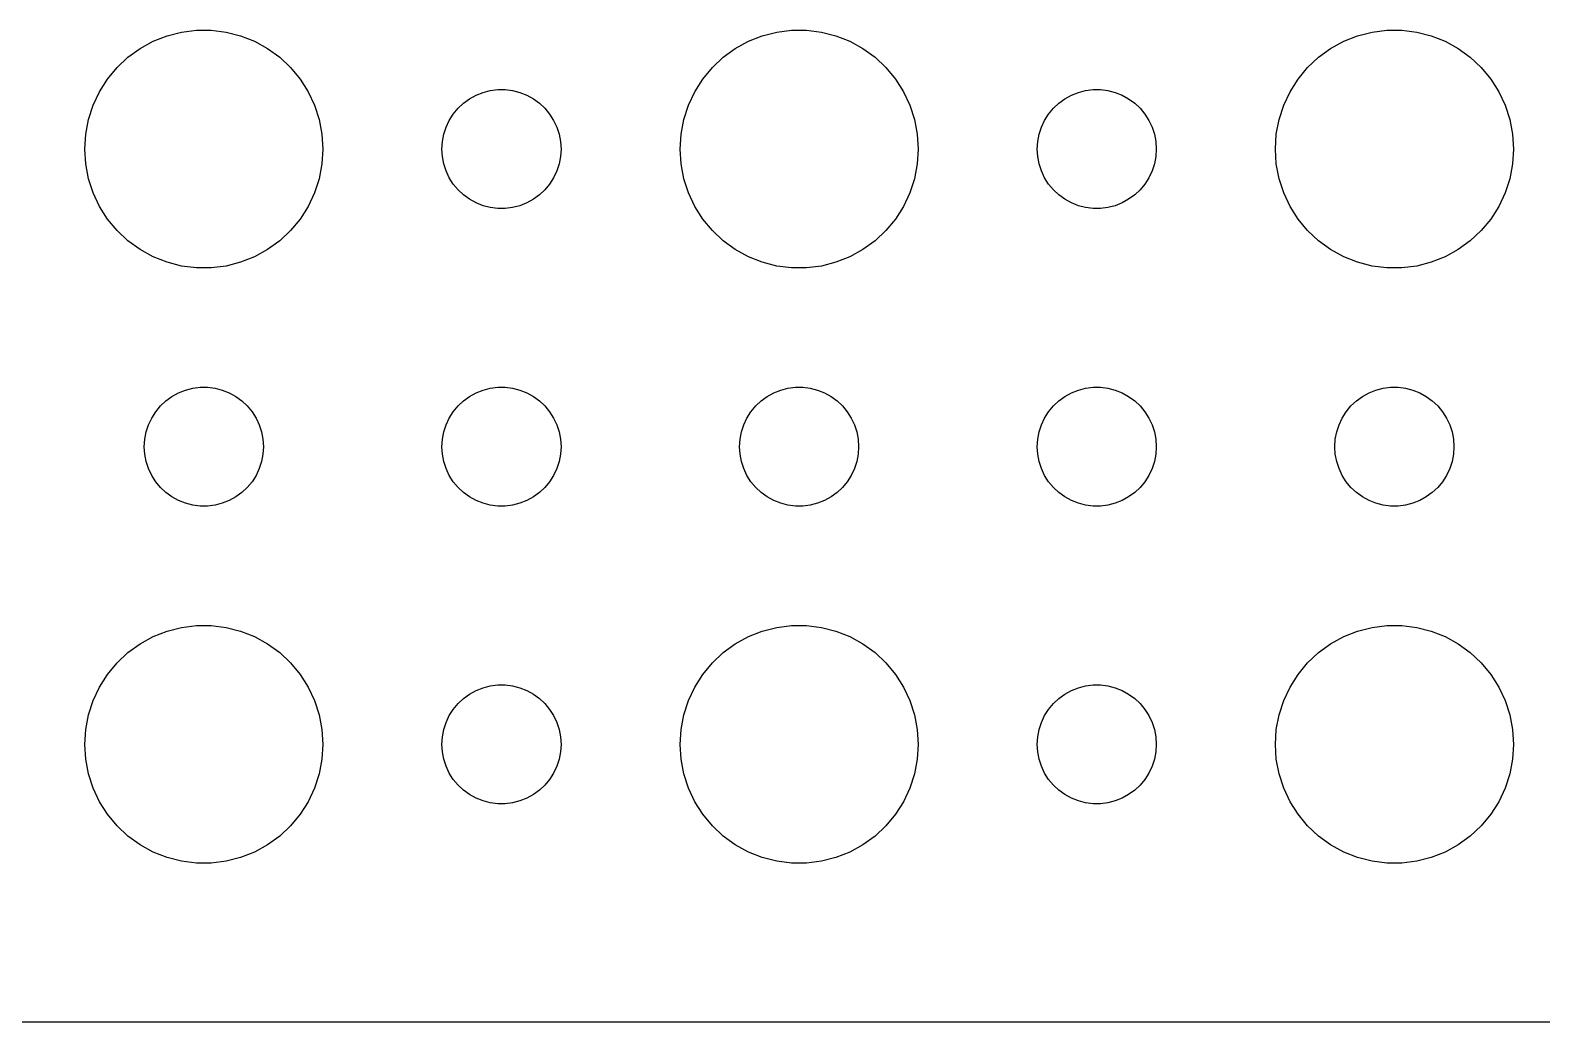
# Model space of a CAD drawing. Header units: metres. Extents: x -134 to 134, y -112 to 112.
# Drawn here: x 63.12 to 101.21, y -111.99 to -87.01 of the extents above; entities that cross this region are included whole.
import ezdxf

# ---------------------------------------------------------------- set-up
doc = ezdxf.new("R2010")
doc.units = ezdxf.units.M

msp = doc.modelspace()

# ---------------------------------------------------------------- linework, layer by layer
for p, q in [((66.2227, -87.2855), (66.573, -87.1468)), ((66.573, -87.1468), (66.9379, -87.0531)), ((66.9379, -87.0531), (67.3116, -87.0059)), ((67.3116, -87.0059), (67.6884, -87.0059)), ((67.6884, -87.0059), (68.0621, -87.0531)), ((68.0621, -87.0531), (68.427, -87.1468)), ((68.427, -87.1468), (68.7773, -87.2855)), ((81.2227, -87.2855), (81.573, -87.1468)), ((81.573, -87.1468), (81.9379, -87.0531)), ((81.9379, -87.0531), (82.3116, -87.0059)), ((82.3116, -87.0059), (82.6884, -87.0059)), ((82.6884, -87.0059), (83.0621, -87.0531)), ((83.0621, -87.0531), (83.427, -87.1468)), ((83.427, -87.1468), (83.7773, -87.2855)), ((96.2227, -87.2855), (96.573, -87.1468)), ((96.573, -87.1468), (96.9379, -87.0531)), ((96.9379, -87.0531), (97.3116, -87.0059)), ((97.3116, -87.0059), (97.6884, -87.0059)), ((97.6884, -87.0059), (98.0621, -87.0531)), ((98.0621, -87.0531), (98.427, -87.1468)), ((98.427, -87.1468), (98.7773, -87.2855)), ((65.5877, -87.6885), (65.8925, -87.467)), ((65.8925, -87.467), (66.2227, -87.2855)), ((68.7773, -87.2855), (69.1075, -87.467)), ((69.1075, -87.467), (69.4123, -87.6885)), ((80.5877, -87.6885), (80.8925, -87.467)), ((80.8925, -87.467), (81.2227, -87.2855)), ((83.7773, -87.2855), (84.1075, -87.467)), ((84.1075, -87.467), (84.4123, -87.6885)), ((95.5877, -87.6885), (95.8925, -87.467)), ((95.8925, -87.467), (96.2227, -87.2855)), ((98.7773, -87.2855), (99.1075, -87.467)), ((99.1075, -87.467), (99.4123, -87.6885)), ((65.073, -88.2366), (65.3131, -87.9464)), ((65.3131, -87.9464), (65.5877, -87.6885)), ((69.4123, -87.6885), (69.6869, -87.9464)), ((69.6869, -87.9464), (69.927, -88.2366)), ((80.073, -88.2366), (80.3131, -87.9464)), ((80.3131, -87.9464), (80.5877, -87.6885)), ((84.4123, -87.6885), (84.6869, -87.9464)), ((84.6869, -87.9464), (84.927, -88.2366)), ((95.073, -88.2366), (95.3131, -87.9464)), ((95.3131, -87.9464), (95.5877, -87.6885)), ((99.4123, -87.6885), (99.6869, -87.9464)), ((99.6869, -87.9464), (99.927, -88.2366)), ((64.8711, -88.5547), (65.073, -88.2366)), ((69.927, -88.2366), (70.1289, -88.5547)), ((79.8711, -88.5547), (80.073, -88.2366)), ((84.927, -88.2366), (85.1289, -88.5547)), ((94.8711, -88.5547), (95.073, -88.2366)), ((99.927, -88.2366), (100.129, -88.5547)), ((64.7107, -88.8956), (64.8711, -88.5547)), ((70.1289, -88.5547), (70.2893, -88.8956)), ((74.0439, -88.8442), (74.1963, -88.7335)), ((74.1963, -88.7335), (74.3613, -88.6428)), ((74.3613, -88.6428), (74.5365, -88.5734)), ((74.5365, -88.5734), (74.7189, -88.5266)), ((74.7189, -88.5266), (74.9058, -88.503)), ((74.9058, -88.503), (75.0942, -88.503)), ((75.0942, -88.503), (75.2811, -88.5266)), ((75.2811, -88.5266), (75.4635, -88.5734)), ((75.4635, -88.5734), (75.6387, -88.6428)), ((75.6387, -88.6428), (75.8037, -88.7335)), ((75.8037, -88.7335), (75.9561, -88.8442)), ((79.7107, -88.8956), (79.8711, -88.5547)), ((85.1289, -88.5547), (85.2893, -88.8956)), ((89.0439, -88.8442), (89.1963, -88.7335)), ((89.1963, -88.7335), (89.3613, -88.6428)), ((89.3613, -88.6428), (89.5365, -88.5734)), ((89.5365, -88.5734), (89.7189, -88.5266)), ((89.7189, -88.5266), (89.9058, -88.503)), ((89.9058, -88.503), (90.0942, -88.503)), ((90.0942, -88.503), (90.2811, -88.5266)), ((90.2811, -88.5266), (90.4635, -88.5734)), ((90.4635, -88.5734), (90.6387, -88.6428)), ((90.6387, -88.6428), (90.8037, -88.7335)), ((90.8037, -88.7335), (90.9561, -88.8442)), ((94.7107, -88.8956), (94.8711, -88.5547)), ((100.129, -88.5547), (100.289, -88.8956)), ((64.5943, -89.2539), (64.7107, -88.8956)), ((70.2893, -88.8956), (70.4057, -89.2539)), ((73.6855, -89.2774), (73.7865, -89.1183)), ((73.7865, -89.1183), (73.9065, -88.9732)), ((73.9065, -88.9732), (74.0439, -88.8442)), ((75.9561, -88.8442), (76.0934, -88.9732)), ((76.0934, -88.9732), (76.2135, -89.1183)), ((76.2135, -89.1183), (76.3145, -89.2774)), ((79.5943, -89.2539), (79.7107, -88.8956)), ((85.2893, -88.8956), (85.4057, -89.2539)), ((88.6855, -89.2774), (88.7865, -89.1183)), ((88.7865, -89.1183), (88.9065, -88.9732)), ((88.9065, -88.9732), (89.0439, -88.8442)), ((90.9561, -88.8442), (91.0934, -88.9732)), ((91.0934, -88.9732), (91.2135, -89.1183)), ((91.2135, -89.1183), (91.3145, -89.2774)), ((94.5943, -89.2539), (94.7107, -88.8956)), ((100.289, -88.8956), (100.406, -89.2539)), ((64.5237, -89.624), (64.5943, -89.2539)), ((70.4057, -89.2539), (70.4763, -89.624)), ((73.5471, -89.627), (73.6053, -89.4478)), ((73.6053, -89.4478), (73.6855, -89.2774)), ((76.3145, -89.2774), (76.3947, -89.4478)), ((76.3947, -89.4478), (76.4529, -89.627)), ((79.5237, -89.624), (79.5943, -89.2539)), ((85.4057, -89.2539), (85.4763, -89.624)), ((88.5471, -89.627), (88.6053, -89.4478)), ((88.6053, -89.4478), (88.6855, -89.2774)), ((91.3145, -89.2774), (91.3947, -89.4478)), ((91.3947, -89.4478), (91.4529, -89.627)), ((94.5237, -89.624), (94.5943, -89.2539)), ((100.406, -89.2539), (100.476, -89.624)), ((64.5, -90), (64.5237, -89.624)), ((70.4763, -89.624), (70.5, -90)), ((73.5, -90), (73.5118, -89.812)), ((73.5118, -89.812), (73.5471, -89.627)), ((76.4529, -89.627), (76.4882, -89.812)), ((76.4882, -89.812), (76.5, -90)), ((79.5, -90), (79.5237, -89.624)), ((85.4763, -89.624), (85.5, -90)), ((88.5, -90), (88.5118, -89.812)), ((88.5118, -89.812), (88.5471, -89.627)), ((91.4529, -89.627), (91.4882, -89.812)), ((91.4882, -89.812), (91.5, -90)), ((94.5, -90), (94.5237, -89.624)), ((100.476, -89.624), (100.5, -90)), ((64.5237, -90.376), (64.5, -90)), ((70.5, -90), (70.4763, -90.376)), ((73.5118, -90.188), (73.5, -90)), ((73.5471, -90.373), (73.5118, -90.188)), ((76.4882, -90.188), (76.4529, -90.373)), ((76.5, -90), (76.4882, -90.188)), ((79.5237, -90.376), (79.5, -90)), ((85.5, -90), (85.4763, -90.376)), ((88.5118, -90.188), (88.5, -90)), ((88.5471, -90.373), (88.5118, -90.188)), ((91.4882, -90.188), (91.4529, -90.373)), ((91.5, -90), (91.4882, -90.188)), ((94.5237, -90.376), (94.5, -90)), ((100.5, -90), (100.476, -90.376)), ((64.5943, -90.7461), (64.5237, -90.376)), ((70.4763, -90.376), (70.4057, -90.7461)), ((73.6053, -90.5522), (73.5471, -90.373)), ((73.6855, -90.7226), (73.6053, -90.5522)), ((76.3947, -90.5522), (76.3145, -90.7226)), ((76.4529, -90.373), (76.3947, -90.5522)), ((79.5943, -90.7461), (79.5237, -90.376)), ((85.4763, -90.376), (85.4057, -90.7461)), ((88.6053, -90.5522), (88.5471, -90.373)), ((88.6855, -90.7226), (88.6053, -90.5522)), ((91.3947, -90.5522), (91.3145, -90.7226)), ((91.4529, -90.373), (91.3947, -90.5522)), ((94.5943, -90.7461), (94.5237, -90.376)), ((100.476, -90.376), (100.406, -90.7461)), ((64.7107, -91.1044), (64.5943, -90.7461)), ((70.4057, -90.7461), (70.2893, -91.1044)), ((73.7865, -90.8817), (73.6855, -90.7226)), ((73.9065, -91.0268), (73.7865, -90.8817)), ((74.0439, -91.1558), (73.9065, -91.0268)), ((76.0934, -91.0268), (75.9561, -91.1558)), ((76.2135, -90.8817), (76.0934, -91.0268)), ((76.3145, -90.7226), (76.2135, -90.8817)), ((79.7107, -91.1044), (79.5943, -90.7461)), ((85.4057, -90.7461), (85.2893, -91.1044)), ((88.7865, -90.8817), (88.6855, -90.7226)), ((88.9065, -91.0268), (88.7865, -90.8817)), ((89.0439, -91.1558), (88.9065, -91.0268)), ((91.0934, -91.0268), (90.9561, -91.1558)), ((91.2135, -90.8817), (91.0934, -91.0268)), ((91.3145, -90.7226), (91.2135, -90.8817)), ((94.7107, -91.1044), (94.5943, -90.7461)), ((100.406, -90.7461), (100.289, -91.1044)), ((64.8711, -91.4453), (64.7107, -91.1044)), ((70.2893, -91.1044), (70.1289, -91.4453)), ((74.1963, -91.2665), (74.0439, -91.1558)), ((74.3613, -91.3572), (74.1963, -91.2665)), ((74.5365, -91.4266), (74.3613, -91.3572)), ((75.6387, -91.3572), (75.4635, -91.4266)), ((75.8037, -91.2665), (75.6387, -91.3572)), ((75.9561, -91.1558), (75.8037, -91.2665)), ((79.8711, -91.4453), (79.7107, -91.1044)), ((85.2893, -91.1044), (85.1289, -91.4453)), ((89.1963, -91.2665), (89.0439, -91.1558)), ((89.3613, -91.3572), (89.1963, -91.2665)), ((89.5365, -91.4266), (89.3613, -91.3572)), ((90.6387, -91.3572), (90.4635, -91.4266)), ((90.8037, -91.2665), (90.6387, -91.3572)), ((90.9561, -91.1558), (90.8037, -91.2665)), ((94.8711, -91.4453), (94.7107, -91.1044)), ((100.289, -91.1044), (100.129, -91.4453)), ((65.073, -91.7634), (64.8711, -91.4453)), ((65.3131, -92.0536), (65.073, -91.7634)), ((69.927, -91.7634), (69.6869, -92.0536)), ((70.1289, -91.4453), (69.927, -91.7634)), ((74.7189, -91.4734), (74.5365, -91.4266)), ((74.9058, -91.497), (74.7189, -91.4734)), ((75.0942, -91.497), (74.9058, -91.497)), ((75.2811, -91.4734), (75.0942, -91.497)), ((75.4635, -91.4266), (75.2811, -91.4734)), ((80.073, -91.7634), (79.8711, -91.4453)), ((80.3131, -92.0536), (80.073, -91.7634)), ((84.927, -91.7634), (84.6869, -92.0536)), ((85.1289, -91.4453), (84.927, -91.7634)), ((89.7189, -91.4734), (89.5365, -91.4266)), ((89.9058, -91.497), (89.7189, -91.4734)), ((90.0942, -91.497), (89.9058, -91.497)), ((90.2811, -91.4734), (90.0942, -91.497)), ((90.4635, -91.4266), (90.2811, -91.4734)), ((95.073, -91.7634), (94.8711, -91.4453)), ((95.3131, -92.0536), (95.073, -91.7634)), ((99.927, -91.7634), (99.6869, -92.0536)), ((100.129, -91.4453), (99.927, -91.7634)), ((65.5877, -92.3115), (65.3131, -92.0536)), ((69.6869, -92.0536), (69.4123, -92.3115)), ((80.5877, -92.3115), (80.3131, -92.0536)), ((84.6869, -92.0536), (84.4123, -92.3115)), ((95.5877, -92.3115), (95.3131, -92.0536)), ((99.6869, -92.0536), (99.4123, -92.3115)), ((65.8925, -92.533), (65.5877, -92.3115)), ((66.2227, -92.7145), (65.8925, -92.533)), ((69.1075, -92.533), (68.7773, -92.7145)), ((69.4123, -92.3115), (69.1075, -92.533)), ((80.8925, -92.533), (80.5877, -92.3115)), ((81.2227, -92.7145), (80.8925, -92.533)), ((84.1075, -92.533), (83.7773, -92.7145)), ((84.4123, -92.3115), (84.1075, -92.533)), ((95.8925, -92.533), (95.5877, -92.3115)), ((96.2227, -92.7145), (95.8925, -92.533)), ((99.1075, -92.533), (98.7773, -92.7145)), ((99.4123, -92.3115), (99.1075, -92.533)), ((66.573, -92.8532), (66.2227, -92.7145)), ((66.9379, -92.9469), (66.573, -92.8532)), ((68.427, -92.8532), (68.0621, -92.9469)), ((68.7773, -92.7145), (68.427, -92.8532)), ((81.573, -92.8532), (81.2227, -92.7145)), ((81.9379, -92.9469), (81.573, -92.8532)), ((83.427, -92.8532), (83.0621, -92.9469)), ((83.7773, -92.7145), (83.427, -92.8532)), ((96.573, -92.8532), (96.2227, -92.7145)), ((96.9379, -92.9469), (96.573, -92.8532)), ((98.427, -92.8532), (98.0621, -92.9469)), ((98.7773, -92.7145), (98.427, -92.8532)), ((67.3116, -92.9941), (66.9379, -92.9469)), ((67.6884, -92.9941), (67.3116, -92.9941)), ((68.0621, -92.9469), (67.6884, -92.9941)), ((82.3116, -92.9941), (81.9379, -92.9469)), ((82.6884, -92.9941), (82.3116, -92.9941)), ((83.0621, -92.9469), (82.6884, -92.9941)), ((97.3116, -92.9941), (96.9379, -92.9469)), ((97.6884, -92.9941), (97.3116, -92.9941)), ((98.0621, -92.9469), (97.6884, -92.9941)), ((66.4065, -96.4732), (66.5439, -96.3442)), ((66.5439, -96.3442), (66.6963, -96.2335)), ((66.6963, -96.2335), (66.8613, -96.1428)), ((66.8613, -96.1428), (67.0365, -96.0734)), ((67.0365, -96.0734), (67.2189, -96.0266)), ((67.2189, -96.0266), (67.4058, -96.003)), ((67.4058, -96.003), (67.5942, -96.003)), ((67.5942, -96.003), (67.7811, -96.0266)), ((67.7811, -96.0266), (67.9635, -96.0734)), ((67.9635, -96.0734), (68.1387, -96.1428)), ((68.1387, -96.1428), (68.3037, -96.2335)), ((68.3037, -96.2335), (68.4561, -96.3442)), ((68.4561, -96.3442), (68.5934, -96.4732)), ((73.9065, -96.4732), (74.0439, -96.3442)), ((74.0439, -96.3442), (74.1963, -96.2335)), ((74.1963, -96.2335), (74.3613, -96.1428)), ((74.3613, -96.1428), (74.5365, -96.0734)), ((74.5365, -96.0734), (74.7189, -96.0266)), ((74.7189, -96.0266), (74.9058, -96.003)), ((74.9058, -96.003), (75.0942, -96.003)), ((75.0942, -96.003), (75.2811, -96.0266)), ((75.2811, -96.0266), (75.4635, -96.0734)), ((75.4635, -96.0734), (75.6387, -96.1428)), ((75.6387, -96.1428), (75.8037, -96.2335)), ((75.8037, -96.2335), (75.9561, -96.3442)), ((75.9561, -96.3442), (76.0934, -96.4732)), ((81.4065, -96.4732), (81.5439, -96.3442)), ((81.5439, -96.3442), (81.6963, -96.2335)), ((81.6963, -96.2335), (81.8613, -96.1428)), ((81.8613, -96.1428), (82.0365, -96.0734)), ((82.0365, -96.0734), (82.2189, -96.0266)), ((82.2189, -96.0266), (82.4058, -96.003)), ((82.4058, -96.003), (82.5942, -96.003)), ((82.5942, -96.003), (82.7811, -96.0266)), ((82.7811, -96.0266), (82.9635, -96.0734)), ((82.9635, -96.0734), (83.1387, -96.1428)), ((83.1387, -96.1428), (83.3037, -96.2335)), ((83.3037, -96.2335), (83.4561, -96.3442)), ((83.4561, -96.3442), (83.5934, -96.4732)), ((88.9065, -96.4732), (89.0439, -96.3442)), ((89.0439, -96.3442), (89.1963, -96.2335)), ((89.1963, -96.2335), (89.3613, -96.1428)), ((89.3613, -96.1428), (89.5365, -96.0734)), ((89.5365, -96.0734), (89.7189, -96.0266)), ((89.7189, -96.0266), (89.9058, -96.003)), ((89.9058, -96.003), (90.0942, -96.003)), ((90.0942, -96.003), (90.2811, -96.0266)), ((90.2811, -96.0266), (90.4635, -96.0734)), ((90.4635, -96.0734), (90.6387, -96.1428)), ((90.6387, -96.1428), (90.8037, -96.2335)), ((90.8037, -96.2335), (90.9561, -96.3442)), ((90.9561, -96.3442), (91.0934, -96.4732)), ((96.4065, -96.4732), (96.5439, -96.3442)), ((96.5439, -96.3442), (96.6963, -96.2335)), ((96.6963, -96.2335), (96.8613, -96.1428)), ((96.8613, -96.1428), (97.0365, -96.0734)), ((97.0365, -96.0734), (97.2189, -96.0266)), ((97.2189, -96.0266), (97.4058, -96.003)), ((97.4058, -96.003), (97.5942, -96.003)), ((97.5942, -96.003), (97.7811, -96.0266)), ((97.7811, -96.0266), (97.9635, -96.0734)), ((97.9635, -96.0734), (98.1387, -96.1428)), ((98.1387, -96.1428), (98.3037, -96.2335)), ((98.3037, -96.2335), (98.4561, -96.3442)), ((98.4561, -96.3442), (98.5934, -96.4732)), ((66.1855, -96.7774), (66.2865, -96.6183)), ((66.2865, -96.6183), (66.4065, -96.4732)), ((68.5934, -96.4732), (68.7135, -96.6183)), ((68.7135, -96.6183), (68.8145, -96.7774)), ((73.6855, -96.7774), (73.7865, -96.6183)), ((73.7865, -96.6183), (73.9065, -96.4732)), ((76.0934, -96.4732), (76.2135, -96.6183)), ((76.2135, -96.6183), (76.3145, -96.7774)), ((81.1855, -96.7774), (81.2865, -96.6183)), ((81.2865, -96.6183), (81.4065, -96.4732)), ((83.5934, -96.4732), (83.7135, -96.6183)), ((83.7135, -96.6183), (83.8145, -96.7774)), ((88.6855, -96.7774), (88.7865, -96.6183)), ((88.7865, -96.6183), (88.9065, -96.4732)), ((91.0934, -96.4732), (91.2135, -96.6183)), ((91.2135, -96.6183), (91.3145, -96.7774)), ((96.1855, -96.7774), (96.2865, -96.6183)), ((96.2865, -96.6183), (96.4065, -96.4732)), ((98.5934, -96.4732), (98.7135, -96.6183)), ((98.7135, -96.6183), (98.8145, -96.7774)), ((66.0471, -97.127), (66.1053, -96.9478)), ((66.1053, -96.9478), (66.1855, -96.7774)), ((68.8145, -96.7774), (68.8947, -96.9478)), ((68.8947, -96.9478), (68.9529, -97.127)), ((73.5471, -97.127), (73.6053, -96.9478)), ((73.6053, -96.9478), (73.6855, -96.7774)), ((76.3145, -96.7774), (76.3947, -96.9478)), ((76.3947, -96.9478), (76.4529, -97.127)), ((81.0471, -97.127), (81.1053, -96.9478)), ((81.1053, -96.9478), (81.1855, -96.7774)), ((83.8145, -96.7774), (83.8947, -96.9478)), ((83.8947, -96.9478), (83.9529, -97.127)), ((88.5471, -97.127), (88.6053, -96.9478)), ((88.6053, -96.9478), (88.6855, -96.7774)), ((91.3145, -96.7774), (91.3947, -96.9478)), ((91.3947, -96.9478), (91.4529, -97.127)), ((96.0471, -97.127), (96.1053, -96.9478)), ((96.1053, -96.9478), (96.1855, -96.7774)), ((98.8145, -96.7774), (98.8947, -96.9478)), ((98.8947, -96.9478), (98.9529, -97.127)), ((66, -97.5), (66.0118, -97.312)), ((66.0118, -97.688), (66, -97.5)), ((66.0118, -97.312), (66.0471, -97.127)), ((68.9529, -97.127), (68.9882, -97.312)), ((68.9882, -97.312), (69, -97.5)), ((69, -97.5), (68.9882, -97.688)), ((73.5, -97.5), (73.5118, -97.312)), ((73.5118, -97.688), (73.5, -97.5)), ((73.5118, -97.312), (73.5471, -97.127)), ((76.4529, -97.127), (76.4882, -97.312)), ((76.4882, -97.312), (76.5, -97.5)), ((76.5, -97.5), (76.4882, -97.688)), ((81, -97.5), (81.0118, -97.312)), ((81.0118, -97.688), (81, -97.5)), ((81.0118, -97.312), (81.0471, -97.127)), ((83.9529, -97.127), (83.9882, -97.312)), ((83.9882, -97.312), (84, -97.5)), ((84, -97.5), (83.9882, -97.688)), ((88.5, -97.5), (88.5118, -97.312)), ((88.5118, -97.688), (88.5, -97.5)), ((88.5118, -97.312), (88.5471, -97.127)), ((91.4529, -97.127), (91.4882, -97.312)), ((91.4882, -97.312), (91.5, -97.5)), ((91.5, -97.5), (91.4882, -97.688)), ((96, -97.5), (96.0118, -97.312)), ((96.0118, -97.688), (96, -97.5)), ((96.0118, -97.312), (96.0471, -97.127)), ((98.9529, -97.127), (98.9882, -97.312)), ((98.9882, -97.312), (99, -97.5)), ((99, -97.5), (98.9882, -97.688)), ((66.0471, -97.873), (66.0118, -97.688)), ((66.1053, -98.0522), (66.0471, -97.873)), ((68.9529, -97.873), (68.8947, -98.0522)), ((68.9882, -97.688), (68.9529, -97.873)), ((73.5471, -97.873), (73.5118, -97.688)), ((73.6053, -98.0522), (73.5471, -97.873)), ((76.4529, -97.873), (76.3947, -98.0522)), ((76.4882, -97.688), (76.4529, -97.873)), ((81.0471, -97.873), (81.0118, -97.688)), ((81.1053, -98.0522), (81.0471, -97.873)), ((83.9529, -97.873), (83.8947, -98.0522)), ((83.9882, -97.688), (83.9529, -97.873)), ((88.5471, -97.873), (88.5118, -97.688)), ((88.6053, -98.0522), (88.5471, -97.873)), ((91.4529, -97.873), (91.3947, -98.0522)), ((91.4882, -97.688), (91.4529, -97.873)), ((96.0471, -97.873), (96.0118, -97.688)), ((96.1053, -98.0522), (96.0471, -97.873)), ((98.9529, -97.873), (98.8947, -98.0522)), ((98.9882, -97.688), (98.9529, -97.873)), ((66.1855, -98.2226), (66.1053, -98.0522)), ((66.2865, -98.3817), (66.1855, -98.2226)), ((68.8145, -98.2226), (68.7135, -98.3817)), ((68.8947, -98.0522), (68.8145, -98.2226)), ((73.6855, -98.2226), (73.6053, -98.0522)), ((73.7865, -98.3817), (73.6855, -98.2226)), ((76.3145, -98.2226), (76.2135, -98.3817)), ((76.3947, -98.0522), (76.3145, -98.2226)), ((81.1855, -98.2226), (81.1053, -98.0522)), ((81.2865, -98.3817), (81.1855, -98.2226)), ((83.8145, -98.2226), (83.7135, -98.3817)), ((83.8947, -98.0522), (83.8145, -98.2226)), ((88.6855, -98.2226), (88.6053, -98.0522)), ((88.7865, -98.3817), (88.6855, -98.2226)), ((91.3145, -98.2226), (91.2135, -98.3817)), ((91.3947, -98.0522), (91.3145, -98.2226)), ((96.1855, -98.2226), (96.1053, -98.0522)), ((96.2865, -98.3817), (96.1855, -98.2226)), ((98.8145, -98.2226), (98.7135, -98.3817)), ((98.8947, -98.0522), (98.8145, -98.2226)), ((66.4065, -98.5268), (66.2865, -98.3817)), ((66.5439, -98.6558), (66.4065, -98.5268)), ((68.5934, -98.5268), (68.4561, -98.6558)), ((68.7135, -98.3817), (68.5934, -98.5268)), ((73.9065, -98.5268), (73.7865, -98.3817)), ((74.0439, -98.6558), (73.9065, -98.5268)), ((76.0934, -98.5268), (75.9561, -98.6558)), ((76.2135, -98.3817), (76.0934, -98.5268)), ((81.4065, -98.5268), (81.2865, -98.3817)), ((81.5439, -98.6558), (81.4065, -98.5268)), ((83.5934, -98.5268), (83.4561, -98.6558)), ((83.7135, -98.3817), (83.5934, -98.5268)), ((88.9065, -98.5268), (88.7865, -98.3817)), ((89.0439, -98.6558), (88.9065, -98.5268)), ((91.0934, -98.5268), (90.9561, -98.6558)), ((91.2135, -98.3817), (91.0934, -98.5268)), ((96.4065, -98.5268), (96.2865, -98.3817)), ((96.5439, -98.6558), (96.4065, -98.5268)), ((98.5934, -98.5268), (98.4561, -98.6558)), ((98.7135, -98.3817), (98.5934, -98.5268)), ((66.6963, -98.7665), (66.5439, -98.6558)), ((66.8613, -98.8572), (66.6963, -98.7665)), ((67.0365, -98.9266), (66.8613, -98.8572)), ((67.2189, -98.9734), (67.0365, -98.9266)), ((67.4058, -98.997), (67.2189, -98.9734)), ((67.5942, -98.997), (67.4058, -98.997)), ((67.7811, -98.9734), (67.5942, -98.997)), ((67.9635, -98.9266), (67.7811, -98.9734)), ((68.1387, -98.8572), (67.9635, -98.9266)), ((68.3037, -98.7665), (68.1387, -98.8572)), ((68.4561, -98.6558), (68.3037, -98.7665)), ((74.1963, -98.7665), (74.0439, -98.6558)), ((74.3613, -98.8572), (74.1963, -98.7665)), ((74.5365, -98.9266), (74.3613, -98.8572)), ((74.7189, -98.9734), (74.5365, -98.9266)), ((74.9058, -98.997), (74.7189, -98.9734)), ((75.0942, -98.997), (74.9058, -98.997)), ((75.2811, -98.9734), (75.0942, -98.997)), ((75.4635, -98.9266), (75.2811, -98.9734)), ((75.6387, -98.8572), (75.4635, -98.9266)), ((75.8037, -98.7665), (75.6387, -98.8572)), ((75.9561, -98.6558), (75.8037, -98.7665)), ((81.6963, -98.7665), (81.5439, -98.6558)), ((81.8613, -98.8572), (81.6963, -98.7665)), ((82.0365, -98.9266), (81.8613, -98.8572)), ((82.2189, -98.9734), (82.0365, -98.9266)), ((82.4058, -98.997), (82.2189, -98.9734)), ((82.5942, -98.997), (82.4058, -98.997)), ((82.7811, -98.9734), (82.5942, -98.997)), ((82.9635, -98.9266), (82.7811, -98.9734)), ((83.1387, -98.8572), (82.9635, -98.9266)), ((83.3037, -98.7665), (83.1387, -98.8572)), ((83.4561, -98.6558), (83.3037, -98.7665)), ((89.1963, -98.7665), (89.0439, -98.6558)), ((89.3613, -98.8572), (89.1963, -98.7665)), ((89.5365, -98.9266), (89.3613, -98.8572)), ((89.7189, -98.9734), (89.5365, -98.9266)), ((89.9058, -98.997), (89.7189, -98.9734)), ((90.0942, -98.997), (89.9058, -98.997)), ((90.2811, -98.9734), (90.0942, -98.997)), ((90.4635, -98.9266), (90.2811, -98.9734)), ((90.6387, -98.8572), (90.4635, -98.9266)), ((90.8037, -98.7665), (90.6387, -98.8572)), ((90.9561, -98.6558), (90.8037, -98.7665)), ((96.6963, -98.7665), (96.5439, -98.6558)), ((96.8613, -98.8572), (96.6963, -98.7665)), ((97.0365, -98.9266), (96.8613, -98.8572)), ((97.2189, -98.9734), (97.0365, -98.9266)), ((97.4058, -98.997), (97.2189, -98.9734)), ((97.5942, -98.997), (97.4058, -98.997)), ((97.7811, -98.9734), (97.5942, -98.997)), ((97.9635, -98.9266), (97.7811, -98.9734)), ((98.1387, -98.8572), (97.9635, -98.9266)), ((98.3037, -98.7665), (98.1387, -98.8572)), ((98.4561, -98.6558), (98.3037, -98.7665)), ((66.573, -102.147), (66.9379, -102.053)), ((66.9379, -102.053), (67.3116, -102.006)), ((67.3116, -102.006), (67.6884, -102.006)), ((67.6884, -102.006), (68.0621, -102.053)), ((68.0621, -102.053), (68.427, -102.147)), ((81.573, -102.147), (81.9379, -102.053)), ((81.9379, -102.053), (82.3116, -102.006)), ((82.3116, -102.006), (82.6884, -102.006)), ((82.6884, -102.006), (83.0621, -102.053)), ((83.0621, -102.053), (83.427, -102.147)), ((96.573, -102.147), (96.9379, -102.053)), ((96.9379, -102.053), (97.3116, -102.006)), ((97.3116, -102.006), (97.6884, -102.006)), ((97.6884, -102.006), (98.0621, -102.053)), ((98.0621, -102.053), (98.427, -102.147)), ((65.8925, -102.467), (66.2227, -102.286)), ((66.2227, -102.286), (66.573, -102.147)), ((68.427, -102.147), (68.7773, -102.286)), ((68.7773, -102.286), (69.1075, -102.467)), ((80.8925, -102.467), (81.2227, -102.286)), ((81.2227, -102.286), (81.573, -102.147)), ((83.427, -102.147), (83.7773, -102.286)), ((83.7773, -102.286), (84.1075, -102.467)), ((95.8925, -102.467), (96.2227, -102.286)), ((96.2227, -102.286), (96.573, -102.147)), ((98.427, -102.147), (98.7773, -102.286)), ((98.7773, -102.286), (99.1075, -102.467)), ((65.3131, -102.946), (65.5877, -102.688)), ((65.5877, -102.688), (65.8925, -102.467)), ((69.1075, -102.467), (69.4123, -102.688)), ((69.4123, -102.688), (69.6869, -102.946)), ((80.3131, -102.946), (80.5877, -102.688)), ((80.5877, -102.688), (80.8925, -102.467)), ((84.1075, -102.467), (84.4123, -102.688)), ((84.4123, -102.688), (84.6869, -102.946)), ((95.3131, -102.946), (95.5877, -102.688)), ((95.5877, -102.688), (95.8925, -102.467)), ((99.1075, -102.467), (99.4123, -102.688)), ((99.4123, -102.688), (99.6869, -102.946)), ((65.073, -103.237), (65.3131, -102.946)), ((69.6869, -102.946), (69.927, -103.237)), ((80.073, -103.237), (80.3131, -102.946)), ((84.6869, -102.946), (84.927, -103.237)), ((95.073, -103.237), (95.3131, -102.946)), ((99.6869, -102.946), (99.927, -103.237)), ((64.7107, -103.896), (64.8711, -103.555)), ((64.8711, -103.555), (65.073, -103.237)), ((69.927, -103.237), (70.1289, -103.555)), ((70.1289, -103.555), (70.2893, -103.896)), ((74.3613, -103.643), (74.5365, -103.573)), ((74.5365, -103.573), (74.7189, -103.527)), ((74.7189, -103.527), (74.9058, -103.503)), ((74.9058, -103.503), (75.0942, -103.503)), ((75.0942, -103.503), (75.2811, -103.527)), ((75.2811, -103.527), (75.4635, -103.573)), ((75.4635, -103.573), (75.6387, -103.643)), ((79.7107, -103.896), (79.8711, -103.555)), ((79.8711, -103.555), (80.073, -103.237)), ((84.927, -103.237), (85.1289, -103.555)), ((85.1289, -103.555), (85.2893, -103.896)), ((89.3613, -103.643), (89.5365, -103.573)), ((89.5365, -103.573), (89.7189, -103.527)), ((89.7189, -103.527), (89.9058, -103.503)), ((89.9058, -103.503), (90.0942, -103.503)), ((90.0942, -103.503), (90.2811, -103.527)), ((90.2811, -103.527), (90.4635, -103.573)), ((90.4635, -103.573), (90.6387, -103.643)), ((94.7107, -103.896), (94.8711, -103.555)), ((94.8711, -103.555), (95.073, -103.237)), ((99.927, -103.237), (100.129, -103.555)), ((100.129, -103.555), (100.289, -103.896)), ((64.5943, -104.254), (64.7107, -103.896)), ((70.2893, -103.896), (70.4057, -104.254)), ((73.7865, -104.118), (73.9065, -103.973)), ((73.9065, -103.973), (74.0439, -103.844)), ((74.0439, -103.844), (74.1963, -103.734)), ((74.1963, -103.734), (74.3613, -103.643)), ((75.6387, -103.643), (75.8037, -103.734)), ((75.8037, -103.734), (75.9561, -103.844)), ((75.9561, -103.844), (76.0934, -103.973)), ((76.0934, -103.973), (76.2135, -104.118)), ((79.5943, -104.254), (79.7107, -103.896)), ((85.2893, -103.896), (85.4057, -104.254)), ((88.7865, -104.118), (88.9065, -103.973)), ((88.9065, -103.973), (89.0439, -103.844)), ((89.0439, -103.844), (89.1963, -103.734)), ((89.1963, -103.734), (89.3613, -103.643)), ((90.6387, -103.643), (90.8037, -103.734)), ((90.8037, -103.734), (90.9561, -103.844)), ((90.9561, -103.844), (91.0934, -103.973)), ((91.0934, -103.973), (91.2135, -104.118)), ((94.5943, -104.254), (94.7107, -103.896)), ((100.289, -103.896), (100.406, -104.254)), ((64.5237, -104.624), (64.5943, -104.254)), ((70.4057, -104.254), (70.4763, -104.624)), ((73.6053, -104.448), (73.6855, -104.277)), ((73.6855, -104.277), (73.7865, -104.118)), ((76.2135, -104.118), (76.3145, -104.277)), ((76.3145, -104.277), (76.3947, -104.448)), ((79.5237, -104.624), (79.5943, -104.254)), ((85.4057, -104.254), (85.4763, -104.624)), ((88.6053, -104.448), (88.6855, -104.277)), ((88.6855, -104.277), (88.7865, -104.118)), ((91.2135, -104.118), (91.3145, -104.277)), ((91.3145, -104.277), (91.3947, -104.448)), ((94.5237, -104.624), (94.5943, -104.254)), ((100.406, -104.254), (100.476, -104.624)), ((64.5, -105), (64.5237, -104.624)), ((70.4763, -104.624), (70.5, -105)), ((73.5118, -104.812), (73.5471, -104.627)), ((73.5471, -104.627), (73.6053, -104.448)), ((76.3947, -104.448), (76.4529, -104.627)), ((76.4529, -104.627), (76.4882, -104.812)), ((79.5, -105), (79.5237, -104.624)), ((85.4763, -104.624), (85.5, -105)), ((88.5118, -104.812), (88.5471, -104.627)), ((88.5471, -104.627), (88.6053, -104.448)), ((91.3947, -104.448), (91.4529, -104.627)), ((91.4529, -104.627), (91.4882, -104.812)), ((94.5, -105), (94.5237, -104.624)), ((100.476, -104.624), (100.5, -105)), ((64.5237, -105.376), (64.5, -105)), ((70.5, -105), (70.4763, -105.376)), ((73.5, -105), (73.5118, -104.812)), ((73.5118, -105.188), (73.5, -105)), ((76.4882, -104.812), (76.5, -105)), ((76.5, -105), (76.4882, -105.188)), ((79.5237, -105.376), (79.5, -105)), ((85.5, -105), (85.4763, -105.376)), ((88.5, -105), (88.5118, -104.812)), ((88.5118, -105.188), (88.5, -105)), ((91.4882, -104.812), (91.5, -105)), ((91.5, -105), (91.4882, -105.188)), ((94.5237, -105.376), (94.5, -105)), ((100.5, -105), (100.476, -105.376)), ((64.5943, -105.746), (64.5237, -105.376)), ((70.4763, -105.376), (70.4057, -105.746)), ((73.5471, -105.373), (73.5118, -105.188)), ((73.6053, -105.552), (73.5471, -105.373)), ((76.4529, -105.373), (76.3947, -105.552)), ((76.4882, -105.188), (76.4529, -105.373)), ((79.5943, -105.746), (79.5237, -105.376)), ((85.4763, -105.376), (85.4057, -105.746)), ((88.5471, -105.373), (88.5118, -105.188)), ((88.6053, -105.552), (88.5471, -105.373)), ((91.4529, -105.373), (91.3947, -105.552)), ((91.4882, -105.188), (91.4529, -105.373)), ((94.5943, -105.746), (94.5237, -105.376)), ((100.476, -105.376), (100.406, -105.746)), ((64.7107, -106.104), (64.5943, -105.746)), ((70.4057, -105.746), (70.2893, -106.104)), ((73.6855, -105.723), (73.6053, -105.552)), ((73.7865, -105.882), (73.6855, -105.723)), ((73.9065, -106.027), (73.7865, -105.882)), ((76.2135, -105.882), (76.0934, -106.027)), ((76.3145, -105.723), (76.2135, -105.882)), ((76.3947, -105.552), (76.3145, -105.723)), ((79.7107, -106.104), (79.5943, -105.746)), ((85.4057, -105.746), (85.2893, -106.104)), ((88.6855, -105.723), (88.6053, -105.552)), ((88.7865, -105.882), (88.6855, -105.723)), ((88.9065, -106.027), (88.7865, -105.882)), ((91.2135, -105.882), (91.0934, -106.027)), ((91.3145, -105.723), (91.2135, -105.882)), ((91.3947, -105.552), (91.3145, -105.723)), ((94.7107, -106.104), (94.5943, -105.746)), ((100.406, -105.746), (100.289, -106.104)), ((64.8711, -106.445), (64.7107, -106.104)), ((70.2893, -106.104), (70.1289, -106.445)), ((74.0439, -106.156), (73.9065, -106.027)), ((74.1963, -106.266), (74.0439, -106.156)), ((74.3613, -106.357), (74.1963, -106.266)), ((75.8037, -106.266), (75.6387, -106.357)), ((75.9561, -106.156), (75.8037, -106.266)), ((76.0934, -106.027), (75.9561, -106.156)), ((79.8711, -106.445), (79.7107, -106.104)), ((85.2893, -106.104), (85.1289, -106.445)), ((89.0439, -106.156), (88.9065, -106.027)), ((89.1963, -106.266), (89.0439, -106.156)), ((89.3613, -106.357), (89.1963, -106.266)), ((90.8037, -106.266), (90.6387, -106.357)), ((90.9561, -106.156), (90.8037, -106.266)), ((91.0934, -106.027), (90.9561, -106.156)), ((94.8711, -106.445), (94.7107, -106.104)), ((100.289, -106.104), (100.129, -106.445)), ((65.073, -106.763), (64.8711, -106.445)), ((70.1289, -106.445), (69.927, -106.763)), ((74.5365, -106.427), (74.3613, -106.357)), ((74.7189, -106.473), (74.5365, -106.427)), ((74.9058, -106.497), (74.7189, -106.473)), ((75.0942, -106.497), (74.9058, -106.497)), ((75.2811, -106.473), (75.0942, -106.497)), ((75.4635, -106.427), (75.2811, -106.473)), ((75.6387, -106.357), (75.4635, -106.427)), ((80.073, -106.763), (79.8711, -106.445)), ((85.1289, -106.445), (84.927, -106.763)), ((89.5365, -106.427), (89.3613, -106.357)), ((89.7189, -106.473), (89.5365, -106.427)), ((89.9058, -106.497), (89.7189, -106.473)), ((90.0942, -106.497), (89.9058, -106.497)), ((90.2811, -106.473), (90.0942, -106.497)), ((90.4635, -106.427), (90.2811, -106.473)), ((90.6387, -106.357), (90.4635, -106.427)), ((95.073, -106.763), (94.8711, -106.445)), ((100.129, -106.445), (99.927, -106.763)), ((65.3131, -107.054), (65.073, -106.763)), ((69.927, -106.763), (69.6869, -107.054)), ((80.3131, -107.054), (80.073, -106.763)), ((84.927, -106.763), (84.6869, -107.054)), ((95.3131, -107.054), (95.073, -106.763)), ((99.927, -106.763), (99.6869, -107.054)), ((65.5877, -107.312), (65.3131, -107.054)), ((65.8925, -107.533), (65.5877, -107.312)), ((69.4123, -107.312), (69.1075, -107.533)), ((69.6869, -107.054), (69.4123, -107.312)), ((80.5877, -107.312), (80.3131, -107.054)), ((80.8925, -107.533), (80.5877, -107.312)), ((84.4123, -107.312), (84.1075, -107.533)), ((84.6869, -107.054), (84.4123, -107.312)), ((95.5877, -107.312), (95.3131, -107.054)), ((95.8925, -107.533), (95.5877, -107.312)), ((99.4123, -107.312), (99.1075, -107.533)), ((99.6869, -107.054), (99.4123, -107.312)), ((66.2227, -107.714), (65.8925, -107.533)), ((66.573, -107.853), (66.2227, -107.714)), ((68.7773, -107.714), (68.427, -107.853)), ((69.1075, -107.533), (68.7773, -107.714)), ((81.2227, -107.714), (80.8925, -107.533)), ((81.573, -107.853), (81.2227, -107.714)), ((83.7773, -107.714), (83.427, -107.853)), ((84.1075, -107.533), (83.7773, -107.714)), ((96.2227, -107.714), (95.8925, -107.533)), ((96.573, -107.853), (96.2227, -107.714)), ((98.7773, -107.714), (98.427, -107.853)), ((99.1075, -107.533), (98.7773, -107.714)), ((66.9379, -107.947), (66.573, -107.853)), ((67.3116, -107.994), (66.9379, -107.947)), ((67.6884, -107.994), (67.3116, -107.994)), ((68.0621, -107.947), (67.6884, -107.994)), ((68.427, -107.853), (68.0621, -107.947)), ((81.9379, -107.947), (81.573, -107.853)), ((82.3116, -107.994), (81.9379, -107.947)), ((82.6884, -107.994), (82.3116, -107.994)), ((83.0621, -107.947), (82.6884, -107.994)), ((83.427, -107.853), (83.0621, -107.947)), ((96.9379, -107.947), (96.573, -107.853)), ((97.3116, -107.994), (96.9379, -107.947)), ((97.6884, -107.994), (97.3116, -107.994)), ((98.0621, -107.947), (97.6884, -107.994)), ((98.427, -107.853), (98.0621, -107.947)), ((-129.814, -111.99), (129.814, -111.99))]:
    msp.add_line(p, q)

doc.saveas('drawing.dxf')
